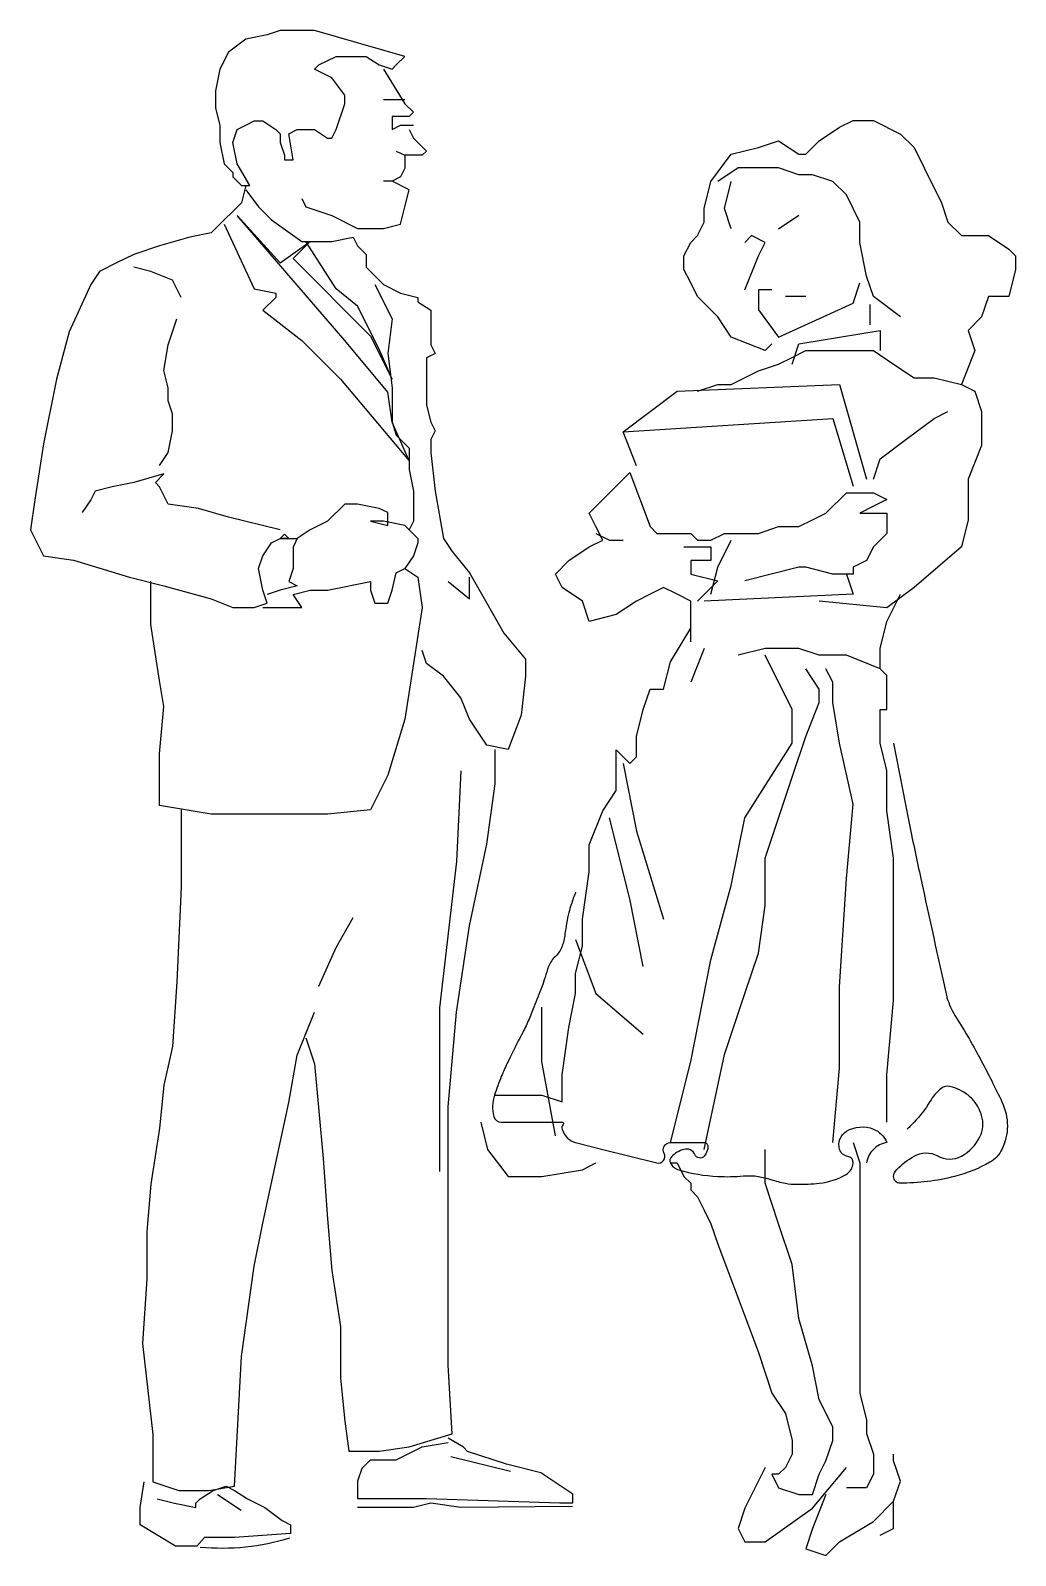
# Model space of a CAD drawing. Extents: x 203.4 to 204.6, y 85.23 to 87.08.
import ezdxf

# ---------------------------------------------------------------- set-up
doc = ezdxf.new("R2010")
doc.units = 0
doc.header["$MEASUREMENT"] = 0
doc.layers.add('L01', color=1, linetype='CONTINUOUS')

msp = doc.modelspace()

# ---------------------------------------------------------------- linework, layer by layer
at = {"layer": 'L01'}
for p, q in [((203.9111, 85.3474), (203.9835, 85.3297)), ((203.6279, 85.3015), (203.6566, 85.2823))]:
    msp.add_line(p, q, dxfattribs=at)
msp.add_lwpolyline([(203.8397, 87.0309), (203.8449, 87.0362), (203.8553, 87.0466), (203.7457, 87.078), (203.704, 87.078), (203.6883, 87.0727), (203.6622, 87.0675), (203.6413, 87.0518), (203.6309, 87.0309), (203.6256, 87.0048), (203.6256, 86.9839), (203.6309, 86.963), (203.6309, 86.9421), (203.6361, 86.916), (203.6465, 86.9056), (203.6465, 86.9003), (203.657, 86.8899), (203.6674, 86.8899), (203.6517, 86.916), (203.6465, 86.9421), (203.6517, 86.9578), (203.6622, 86.963), (203.6726, 86.9682), (203.6831, 86.9682), (203.6987, 86.9578), (203.704, 86.9526), (203.704, 86.9421), (203.7092, 86.9265), (203.7092, 86.9212), (203.7196, 86.9212), (203.7144, 86.9526), (203.7248, 86.9578), (203.7457, 86.9578), (203.7614, 86.9474), (203.7614, 86.9474), (203.7666, 86.9474), (203.7718, 86.9578), (203.7823, 86.9891), (203.7823, 86.9996), (203.7666, 87.0205), (203.7457, 87.0309), (203.7509, 87.0362), (203.7718, 87.0466), (203.7927, 87.0466), (203.8084, 87.0466), (203.824, 87.0362)], close=True, dxfattribs=at)
for points in [[(203.8292, 87.0309), (203.8553, 86.9891), (203.8658, 86.9787), (203.8606, 86.9735), (203.8397, 86.9735), (203.8397, 86.9682), (203.8397, 86.9578), (203.8501, 86.963), (203.8658, 86.963)], [(203.8292, 86.9944), (203.8553, 86.9944)], [(203.8606, 86.9578), (203.8658, 86.9474), (203.8814, 86.9317), (203.8762, 86.9265), (203.8553, 86.9265), (203.8553, 86.9212), (203.8553, 86.9108), (203.8501, 86.9003), (203.8397, 86.8951), (203.8292, 86.8951)], [(204.3005, 86.6977), (204.2923, 86.6895), (204.2512, 86.7059), (204.2348, 86.7306), (204.2102, 86.7552), (204.202, 86.7716), (204.202, 86.7716), (204.1938, 86.788), (204.1938, 86.8045), (204.202, 86.8209), (204.2102, 86.8291), (204.2184, 86.8455), (204.2184, 86.862), (204.2266, 86.8948), (204.2512, 86.9277), (204.2841, 86.9359), (204.3087, 86.9441), (204.3333, 86.9277), (204.3415, 86.9277), (204.3579, 86.9441), (204.3826, 86.9605), (204.399, 86.9687), (204.4236, 86.9687), (204.4564, 86.9523), (204.4729, 86.9359), (204.4975, 86.8866), (204.5057, 86.8702), (204.5139, 86.8455), (204.5303, 86.8291), (204.5631, 86.8291), (204.5878, 86.8127), (204.596, 86.8045), (204.596, 86.788), (204.5878, 86.7552), (204.5631, 86.7552), (204.5549, 86.7306), (204.5385, 86.7141), (204.5467, 86.6895), (204.5303, 86.6484)], [(203.8449, 86.9317), (203.8553, 86.9265)], [(204.4564, 86.7306), (204.4236, 86.7552), (204.4154, 86.7798), (204.4072, 86.8209), (204.4072, 86.8455), (204.3908, 86.8784), (204.3744, 86.8948), (204.3497, 86.903), (204.3333, 86.903), (204.3087, 86.9113), (204.2594, 86.9113), (204.2348, 86.8948)], [(203.6622, 86.8899), (203.657, 86.869), (203.6465, 86.8585), (203.6361, 86.8481), (203.6204, 86.8324), (203.5943, 86.8272), (203.5578, 86.8168), (203.5265, 86.8063), (203.5056, 86.7959), (203.4847, 86.7854), (203.4742, 86.7697), (203.4481, 86.7123), (203.4325, 86.6548), (203.4168, 86.5765), (203.4064, 86.5085), (203.4012, 86.472), (203.4168, 86.4406), (203.4534, 86.4354), (203.5212, 86.4145), (203.563, 86.4041), (203.6204, 86.3884), (203.6465, 86.3779), (203.6726, 86.3779), (203.6883, 86.3832), (203.6831, 86.3988), (203.6778, 86.425), (203.6831, 86.4406), (203.6935, 86.4563), (203.704, 86.4615), (203.7092, 86.4667), (203.7144, 86.4615), (203.704, 86.4615), (203.7248, 86.4615), (203.7196, 86.4511), (203.7196, 86.425), (203.7144, 86.4093), (203.7248, 86.4041), (203.704, 86.3988), (203.6883, 86.3936)], [(203.6622, 86.8847), (203.6778, 86.8638), (203.6935, 86.8481), (203.7301, 86.822), (203.7562, 86.822), (203.7666, 86.822), (203.7927, 86.8272), (203.7979, 86.8168), (203.8084, 86.8063), (203.8084, 86.7959), (203.8084, 86.7906), (203.824, 86.775), (203.8292, 86.7697), (203.8292, 86.7697), (203.8501, 86.7593), (203.871, 86.7541), (203.871, 86.7488), (203.8867, 86.7384), (203.8867, 86.7018), (203.8867, 86.6966), (203.8919, 86.6862), (203.8814, 86.6809), (203.8814, 86.6757), (203.8814, 86.6653), (203.8814, 86.6444), (203.8814, 86.6235), (203.8867, 86.6026), (203.8919, 86.5921), (203.8867, 86.5817), (203.8867, 86.566), (203.8919, 86.519), (203.9023, 86.4615), (203.9128, 86.4459), (203.9337, 86.4197), (203.9545, 86.3832), (203.9754, 86.3466), (204.0015, 86.3153), (204.0015, 86.2944), (203.9963, 86.2473), (203.9806, 86.2055), (203.9545, 86.2108), (203.9337, 86.2421), (203.9232, 86.2682), (203.9023, 86.2944), (203.8814, 86.31), (203.8762, 86.3257)], [(203.7301, 86.8742), (203.7353, 86.8638), (203.7666, 86.8533), (203.7979, 86.8377), (203.8292, 86.8377), (203.8501, 86.8429), (203.8553, 86.8638), (203.8606, 86.8847), (203.8397, 86.8951)], [(204.2512, 86.8373), (204.243, 86.862), (204.2512, 86.8948)], [(203.6361, 86.8429), (203.6726, 86.7645), (203.6987, 86.7593), (203.6987, 86.7541), (203.6831, 86.7384), (203.7301, 86.7018), (203.777, 86.6548), (203.8606, 86.5556), (203.8397, 86.6026), (203.8345, 86.6391), (203.7823, 86.7018), (203.6517, 86.8533), (203.704, 86.7959), (203.7405, 86.822), (203.7196, 86.8011), (203.8136, 86.7071), (203.8397, 86.6548), (203.824, 86.6914), (203.7979, 86.7436), (203.7718, 86.7645), (203.7353, 86.822)], [(204.3087, 86.8373), (204.3333, 86.8538)], [(204.2676, 86.7634), (204.2841, 86.8045), (204.2923, 86.8209), (204.2759, 86.8291), (204.2676, 86.8209)], [(203.5839, 86.7541), (203.5734, 86.775), (203.5473, 86.7854), (203.5265, 86.7906)], [(204.3005, 86.7634), (204.2841, 86.7634), (204.2841, 86.7388), (204.3087, 86.7059), (204.399, 86.747), (204.4072, 86.7716)], [(203.8188, 86.7697), (203.8397, 86.7279), (203.8345, 86.6862), (203.8397, 86.6444), (203.8397, 86.6026), (203.8449, 86.5869), (203.8606, 86.5712), (203.8606, 86.5451), (203.8658, 86.519), (203.8658, 86.4824), (203.8606, 86.472), (203.871, 86.4615), (203.871, 86.4563), (203.8658, 86.4406), (203.8553, 86.425), (203.871, 86.4145), (203.8762, 86.3779), (203.8658, 86.31), (203.8553, 86.2421), (203.8345, 86.1742), (203.8136, 86.1324), (203.7614, 86.1272), (203.6831, 86.1272), (203.6204, 86.1272), (203.5578, 86.1376), (203.5578, 86.2003), (203.563, 86.2578), (203.5578, 86.2891), (203.5473, 86.357), (203.5473, 86.4093)], [(204.3415, 86.7552), (204.3169, 86.7552)], [(204.4194, 86.7453), (204.4194, 86.7371), (204.4194, 86.7206)], [(203.5578, 86.5503), (203.5682, 86.566), (203.5734, 86.5921), (203.5734, 86.613), (203.5682, 86.6287), (203.5682, 86.6444), (203.563, 86.6653), (203.5682, 86.6966), (203.5787, 86.7279)], [(204.3251, 86.6731), (204.3333, 86.6977), (204.3826, 86.7059), (204.4318, 86.7141), (204.4318, 86.6895)], [(204.2102, 86.6402), (204.2348, 86.6484), (204.2512, 86.6484), (204.2841, 86.6648), (204.3087, 86.6731), (204.3251, 86.6813), (204.3415, 86.6895), (204.3661, 86.6895), (204.3908, 86.6895), (204.4236, 86.6895), (204.4482, 86.6731), (204.4729, 86.6566), (204.4975, 86.6566), (204.5303, 86.6484), (204.5467, 86.6402), (204.5549, 86.6156), (204.5549, 86.5745), (204.5385, 86.5334), (204.5385, 86.4841), (204.5303, 86.4513), (204.4729, 86.402), (204.44, 86.3774), (204.3579, 86.3856)], [(204.1199, 86.5909), (204.1856, 86.6402), (204.3826, 86.6484), (204.4154, 86.5334)], [(204.1363, 86.5498), (204.1199, 86.5909), (204.3744, 86.6073), (204.399, 86.5252)], [(204.4236, 86.5334), (204.4318, 86.5581), (204.4646, 86.5827), (204.4975, 86.6073), (204.5139, 86.6156)], [(203.704, 86.472), (203.6413, 86.4876), (203.6048, 86.4981), (203.5682, 86.5033), (203.5578, 86.5242), (203.5526, 86.5294), (203.563, 86.5399), (203.5265, 86.5294), (203.5004, 86.5242), (203.4795, 86.519), (203.4742, 86.5085), (203.4638, 86.4929)], [(204.202, 86.3363), (204.202, 86.3527), (204.202, 86.3609), (204.202, 86.3856), (204.1856, 86.3938), (204.1692, 86.402), (204.1527, 86.3938), (204.1363, 86.3856), (204.1117, 86.3691), (204.0789, 86.3609), (204.0707, 86.3856), (204.046, 86.402), (204.0378, 86.4184), (204.0542, 86.4349), (204.0789, 86.4513), (204.0953, 86.4595), (204.0871, 86.4759), (204.0789, 86.4924), (204.1281, 86.5416), (204.1527, 86.4759), (204.1609, 86.4677), (204.1938, 86.4677), (204.202, 86.4677), (204.2102, 86.4595), (204.2266, 86.4595), (204.243, 86.4677), (204.2594, 86.4677), (204.2841, 86.4677), (204.3087, 86.4759), (204.3333, 86.4759), (204.3497, 86.4841), (204.3661, 86.4924), (204.3908, 86.517), (204.4072, 86.517), (204.4236, 86.517), (204.44, 86.5088), (204.4236, 86.5006), (204.4072, 86.4924), (204.44, 86.4924), (204.44, 86.4677), (204.4236, 86.4513), (204.4154, 86.4349), (204.399, 86.4266), (204.399, 86.4184), (204.3744, 86.4184), (204.3415, 86.4266), (204.3333, 86.4266), (204.2676, 86.4102)], [(203.8606, 86.472), (203.8553, 86.4772), (203.8292, 86.4824), (203.8136, 86.4824), (203.8136, 86.4824), (203.8345, 86.4772), (203.8345, 86.4929), (203.824, 86.4981), (203.7979, 86.5033), (203.7823, 86.5033), (203.7614, 86.4824), (203.7405, 86.472), (203.7248, 86.4615)], [(204.0871, 86.4677), (204.1035, 86.4595), (204.1199, 86.4595)], [(204.2266, 86.3938), (204.2348, 86.4266), (204.2512, 86.4595)], [(204.1938, 86.4513), (204.2266, 86.4513), (204.2266, 86.4349), (204.202, 86.4349), (204.202, 86.4184), (204.2348, 86.4102), (204.2102, 86.3856)], [(203.6831, 86.3779), (203.7196, 86.3779), (203.7301, 86.3779), (203.7196, 86.3936), (203.7405, 86.3988), (203.7614, 86.3988), (203.8136, 86.4093), (203.8136, 86.3988), (203.8188, 86.3832), (203.8345, 86.3832), (203.8397, 86.3988), (203.8449, 86.4197), (203.8553, 86.425)], [(203.9076, 86.4093), (203.9337, 86.3884), (203.9337, 86.4145)], [(204.3908, 86.4184), (204.399, 86.3938), (204.2184, 86.3856)], [(204.4318, 86.3034), (204.4318, 86.3281), (204.44, 86.3609), (204.4564, 86.3938)], [(203.9639, 85.786), (204.005, 85.786), (204.0214, 85.786), (204.046, 85.7778), (204.046, 85.786), (204.046, 85.8106), (204.0542, 85.8681), (204.0624, 85.9092), (204.0624, 85.9338), (204.0707, 85.9667), (204.0707, 85.9995), (204.0789, 86.057), (204.0789, 86.0899), (204.0953, 86.131), (204.1117, 86.1556), (204.1117, 86.1802), (204.1117, 86.2049), (204.1281, 86.1884), (204.1363, 86.1967), (204.1363, 86.2213), (204.1445, 86.2542), (204.1527, 86.2788), (204.1692, 86.2788), (204.1774, 86.3117), (204.202, 86.3527), (204.202, 86.3609)], [(204.2184, 86.3281), (204.202, 86.287)], [(204.44, 85.7531), (204.44, 85.8106), (204.4482, 85.901), (204.4482, 85.9749), (204.4482, 86.0324), (204.4482, 86.0735), (204.44, 86.131), (204.44, 86.1802), (204.4318, 86.2131), (204.4318, 86.2542), (204.44, 86.2542), (204.44, 86.2952), (204.4318, 86.3034), (204.3908, 86.3199), (204.3579, 86.3199), (204.3333, 86.3281), (204.2923, 86.3281), (204.2594, 86.3199)], [(204.1774, 85.7285), (204.202, 85.827), (204.2266, 85.9502), (204.2512, 86.0406), (204.2676, 86.1227), (204.3251, 86.2131), (204.3251, 86.2542), (204.2923, 86.3199)], [(204.2184, 85.7203), (204.243, 85.8353), (204.2676, 85.9092), (204.2841, 85.9585), (204.2923, 86.016), (204.2923, 86.0735), (204.3251, 86.172), (204.3415, 86.2213), (204.3579, 86.2624), (204.3579, 86.2788), (204.3415, 86.3034)], [(204.3744, 85.7285), (204.3826, 85.8188), (204.3826, 85.9174), (204.3908, 86.0488), (204.399, 86.1392), (204.3826, 86.2131), (204.3744, 86.2624), (204.3744, 86.287), (204.3661, 86.3034)], [(203.7353, 85.8555), (203.7457, 85.8242), (203.7509, 85.7667), (203.7562, 85.7093), (203.7614, 85.6361), (203.7666, 85.5734), (203.777, 85.5055), (203.777, 85.4428), (203.7823, 85.3906), (203.7875, 85.354), (203.824, 85.354), (203.8606, 85.3593), (203.9128, 85.3749), (203.9076, 85.4585), (203.9076, 85.5682), (203.9076, 85.6675), (203.9076, 85.772), (203.918, 85.8869), (203.9337, 85.9914), (203.9545, 86.0906), (203.965, 86.1638), (203.965, 86.2055)], [(203.9232, 86.1794), (203.918, 86.0697), (203.8971, 85.8921), (203.8971, 85.6936)], [(204.1199, 86.1884), (204.1363, 86.1063), (204.1692, 85.9995)], [(203.5839, 86.1324), (203.5839, 86.0384), (203.5787, 85.9235), (203.5734, 85.8451), (203.563, 85.7981), (203.5578, 85.7458), (203.5473, 85.6779), (203.5421, 85.6205), (203.5421, 85.563), (203.5369, 85.4846), (203.5497, 85.3744), (203.5497, 85.317), (203.581, 85.3065), (203.6175, 85.3065), (203.6488, 85.3117), (203.657, 85.469), (203.6726, 85.5787), (203.6831, 85.6309), (203.6987, 85.704), (203.7144, 85.7772), (203.7248, 85.8346), (203.7457, 85.8869)], [(204.1445, 85.942), (204.1281, 86.0242), (204.1035, 86.1227)], [(203.7509, 85.9182), (203.7718, 85.9652), (203.7927, 86.0018)], [(204.0624, 85.9749), (204.0871, 85.9092), (204.1445, 85.8599)], [(204.0378, 85.7367), (204.0214, 85.827), (204.0214, 85.8928)], [(203.9475, 85.7531), (203.9557, 85.7203), (203.9804, 85.6874), (204.0214, 85.6874), (204.0707, 85.6956), (204.0871, 85.7038)], [(204.1774, 85.7038), (204.1856, 85.7038), (204.1938, 85.6874), (204.202, 85.6792), (204.202, 85.671), (204.2102, 85.6628), (204.2184, 85.6463), (204.2266, 85.6299), (204.2348, 85.6053), (204.2594, 85.5396), (204.2841, 85.4739), (204.3005, 85.4246), (204.3169, 85.3999), (204.3251, 85.3671), (204.3251, 85.3506), (204.3169, 85.3342), (204.3087, 85.326), (204.3005, 85.326), (204.3087, 85.3096), (204.3333, 85.3014), (204.3497, 85.3014), (204.3579, 85.326), (204.3661, 85.3424), (204.3744, 85.3671), (204.3744, 85.3835), (204.3579, 85.4164), (204.3497, 85.4574), (204.3333, 85.5149), (204.3251, 85.5806), (204.3087, 85.6299), (204.2923, 85.6792), (204.2923, 85.7121), (204.2923, 85.7203)], [(204.399, 85.7285), (204.4072, 85.7038), (204.4072, 85.6792), (204.4072, 85.6463), (204.4072, 85.6135), (204.4072, 85.5642), (204.4072, 85.5231), (204.4072, 85.4903), (204.4072, 85.4656), (204.4072, 85.4246), (204.4154, 85.3917), (204.4154, 85.3753), (204.4236, 85.3506), (204.4236, 85.326), (204.4154, 85.3096), (204.3908, 85.3096)], [(203.8136, 85.3436), (203.8031, 85.3331), (203.7979, 85.3175), (203.7979, 85.2966), (203.8658, 85.2966), (203.8814, 85.2966), (204.0433, 85.2913), (204.0589, 85.2913), (204.0589, 85.3018), (204.0201, 85.3277), (203.9784, 85.3382), (203.9314, 85.3538), (203.9262, 85.3591), (203.9076, 85.3697)], [(203.8136, 85.3436), (203.8449, 85.3436), (203.8762, 85.3593), (203.9076, 85.3645)], [(204.3661, 85.3014), (204.3497, 85.2603), (204.3415, 85.2357), (204.3661, 85.2274), (204.3826, 85.2439), (204.4236, 85.2685), (204.4482, 85.2932), (204.4564, 85.3178), (204.4482, 85.3424), (204.4482, 85.3506)], [(204.2923, 85.3342), (204.2676, 85.2849), (204.2594, 85.2603), (204.2676, 85.2439), (204.2923, 85.2439), (204.3497, 85.2849), (204.3908, 85.3342)], [(203.5549, 85.2961), (203.5758, 85.2909), (203.6019, 85.2856), (203.6019, 85.2909), (203.6071, 85.2961), (203.6227, 85.3065), (203.6384, 85.3117), (203.6488, 85.3065), (203.6645, 85.2961), (203.6854, 85.2856), (203.7063, 85.27), (203.7167, 85.2647), (203.7167, 85.2543), (203.6488, 85.2491), (203.6123, 85.2491), (203.603, 85.2389), (203.5769, 85.2389), (203.534, 85.2647), (203.534, 85.2856), (203.5392, 85.317)], [(203.7979, 85.2861), (203.8658, 85.2861), (203.8867, 85.2913), (203.9232, 85.2861), (204.0588, 85.2874)], [(204.4318, 85.2521), (204.4482, 85.2603), (204.4482, 85.2932)]]:
    msp.add_lwpolyline(points, dxfattribs=at)
for points in [[(204.4482, 86.2131, 0.002791), (204.4675, 86.114, 0.004228), (204.4811, 86.0488, 0.001087), (204.5126, 85.9055, 0.03367), (204.5139, 85.901, 0.052829), (204.5241, 85.8803, -0.019732), (204.5549, 85.827, -0.005495), (204.5671, 85.8034, -0.005135), (204.5796, 85.7778, -0.111165), (204.5861, 85.7486, -0.114219), (204.5796, 85.7203, -0.15023), (204.565, 85.7047, -0.068185), (204.5221, 85.6874, -0.061858), (204.456, 85.6792, -0.42873), (204.4482, 85.6874, -0.186042), (204.4519, 85.6958, -0.062095), (204.4729, 85.7121, -0.270861), (204.5012, 85.7123, 0.26174), (204.5303, 85.7121, 0.15211), (204.5529, 85.7355, 0.194085), (204.5549, 85.7613, 0.071187), (204.548, 85.7759, 0.083757), (204.5385, 85.786, 0.101273), (204.5164, 85.7966, 0.238077), (204.5057, 85.7942, 0.085792), (204.4921, 85.7783, -0.056251), (204.4729, 85.7531, -0.0054), (204.469, 85.7491, -0.004999), (204.4646, 85.7449)], [(204.0624, 86.0324, 0.011889), (204.057, 86.0173, 0.019261), (204.0542, 86.0077, 0.033276), (204.0495, 85.9812, -0.060448), (204.046, 85.9667, -0.117904), (204.0378, 85.9544, 0.11789), (204.0296, 85.942, 0.016534), (204.0253, 85.9291, -0.018219), (204.0214, 85.9174, -0.005132), (204.0119, 85.8929, -0.007522), (204.005, 85.8763, -0.019686), (203.9972, 85.8601, 0.009547), (203.9804, 85.827, 0.01766), (203.9722, 85.8085, 0.014972), (203.9639, 85.786, 0.142251), (203.963, 85.7603, 0.344195), (203.9722, 85.7531), (204.0132, 85.7531), (204.046, 85.7531, -0.658848), (204.0472, 85.7503, 0.275524), (204.046, 85.7449, 0.117825), (204.0527, 85.734, 0.135978), (204.0624, 85.7285), (204.0953, 85.7203), (204.1281, 85.7121), (204.1609, 85.7038, 0.658787), (204.1697, 85.7153, -0.574214), (204.1774, 85.7285), (204.2102, 85.7285), (204.2184, 85.7285, -0.414214), (204.2229, 85.724, -0.180122), (204.2184, 85.7121, -0.560278), (204.207, 85.7139, 0.386739), (204.1938, 85.7203, 0.124256), (204.1786, 85.7112, 0.318881), (204.1774, 85.7038, 0.213831), (204.1875, 85.6953, 0.056806), (204.2348, 85.6874, 0.035068), (204.266, 85.688, -0.060431), (204.2841, 85.6874, -0.043011), (204.2993, 85.6837, 0.036998), (204.3169, 85.6792, 0.044211), (204.331, 85.6779, 0.023247), (204.3579, 85.6792, 0.112406), (204.3905, 85.6899, 0.245956), (204.399, 85.7038, 0.393519), (204.3925, 85.7118, -0.292735), (204.3826, 85.7203, -0.343975), (204.391, 85.7422, -0.233614), (204.4236, 85.7449, -0.10247), (204.4334, 85.7385, -0.100012), (204.44, 85.7285), (204.44, 85.7285, 0.080595), (204.4311, 85.7257, 0.080595), (204.4236, 85.7203, 0.080628), (204.4182, 85.7127, 0.080628), (204.4154, 85.7038)]]:
    msp.add_lwpolyline(points, format="xyb", dxfattribs=at)
msp.add_arc((203.6333, 85.5166), 0.2801, 264.6259, 287.0884, dxfattribs=at)

doc.saveas('drawing.dxf')
